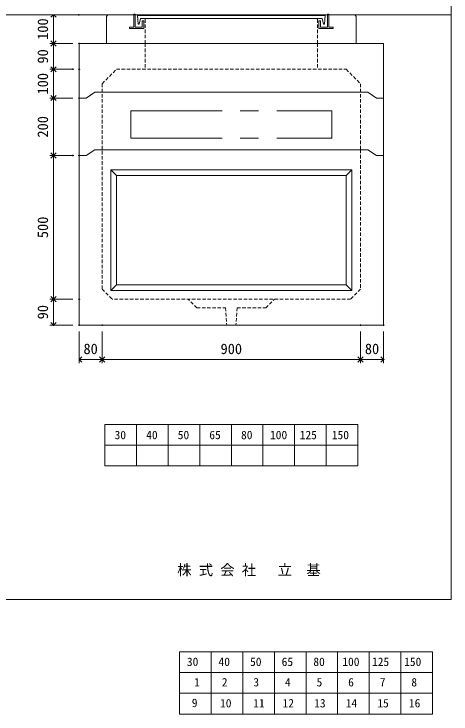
# Model space of a CAD drawing. Units: millimetres, scale not verified. Extents: x -4890 to 4890, y -2536 to 2138.
# Drawn here: x 3368 to 4890, y -2536 to -100 of the extents above; entities that cross this region are included whole.
import ezdxf
from ezdxf.enums import TextEntityAlignment as Align

# ---------------------------------------------------------------- set-up
doc = ezdxf.new("R2010")
doc.units = ezdxf.units.MM
doc.header["$LTSCALE"] = 10
doc.header["$PDMODE"] = 32
doc.header["$PDSIZE"] = 2
doc.linetypes.add('DASHED1', pattern=[1.8, 1.2, -0.6])
doc.linetypes.add('USER2', pattern=[50.8, 31.75, -6.35, 6.35, -6.35])
for name, color, linetype, lineweight in [('0-0_0', 7, 'Continuous', 5), ('0-2_waku', 7, 'Continuous', 18), ('0-3_gaikei', 7, 'Continuous', 18), ('0-4_kakure', 7, 'DASHED1', 5), ('0-5_sunpou', 7, 'Continuous', 5), ('0-9_uchigawa', 6, 'Continuous', 18), ('0-B_futa', 3, 'Continuous', 18), ('0-C_GL', 4, 'Continuous', 18), ('0-E_文字１', 7, 'Continuous', 18), ('1-3_uchigawa2', 6, 'USER2', 18)]:
    doc.layers.add(name, color=color, linetype=linetype, lineweight=lineweight)
doc.layers.add('0-1_Defpoints', color=7, linetype='Continuous')
doc.styles.add('ＭＳ ゴシック', font='')
doc.styles.get('ＭＳ ゴシック').set_extended_font_data('MS Gothic')

# ---------------------------------------------------------------- blocks, each defined once
blk = doc.blocks.new('_Open90')
at = {"layer": '0-5_sunpou'}
blk.add_line((0, 0), (-1, 0), dxfattribs=at)
blk.add_lwpolyline([(-0.5, 0.5), (0, 0), (-0.5, -0.5)], dxfattribs=at)
blk = doc.blocks.new('D103')
at = {"layer": '0-1_Defpoints'}
for p in [(5042.32, 1774.36), (4953, 1274.36), (5042.32, 1274.36)]:
    blk.add_point(p, dxfattribs=at)
at = {"layer": '0-5_sunpou'}
for p, q in [((5020.32, 1774.36), (4940, 1774.36)), ((4953, 1756.36), (4953, 1292.36)), ((5020.32, 1274.36), (4940, 1274.36))]:
    blk.add_line(p, q, dxfattribs=at)
at = {"layer": '0-5_sunpou', "xscale": 18, "yscale": 18}
for p, rotation in [((4953, 1774.36), 90), ((4953, 1274.36), 270)]:
    blk.add_blockref('_Open90', p, dxfattribs=dict(at, rotation=rotation))
at = {"layer": '0-5_sunpou', "style": 'ＭＳ ゴシック'}
blk.add_text('500', height=36.66, rotation=90, dxfattribs=at).set_placement((4945, 1486.86), align=Align.BOTTOM_LEFT)
blk = doc.blocks.new('D104')
at = {"layer": '0-1_Defpoints'}
for p in [(5042.32, 1274.36), (4953, 1184.36), (5042.32, 1184.36)]:
    blk.add_point(p, dxfattribs=at)
at = {"layer": '0-5_sunpou'}
for p, q in [((5020.32, 1274.36), (4940, 1274.36)), ((4953, 1256.36), (4953, 1202.36)), ((5020.32, 1184.36), (4940, 1184.36))]:
    blk.add_line(p, q, dxfattribs=at)
at = {"layer": '0-5_sunpou', "xscale": 18, "yscale": 18}
for p, rotation in [((4953, 1274.36), 90), ((4953, 1184.36), 270)]:
    blk.add_blockref('_Open90', p, dxfattribs=dict(at, rotation=rotation))
at = {"layer": '0-5_sunpou', "style": 'ＭＳ ゴシック'}
blk.add_text('90', height=36.66, rotation=90, dxfattribs=at).set_placement((4945, 1204.36), align=Align.BOTTOM_LEFT)
blk = doc.blocks.new('D105')
at = {"layer": '0-1_Defpoints'}
for p in [(5042.32, 1184.36), (5122.32, 1184.36), (5122.32, 1064.33)]:
    blk.add_point(p, dxfattribs=at)
at = {"layer": '0-5_sunpou'}
for p, q in [((5042.32, 1162.36), (5042.32, 1051.33)), ((5122.32, 1162.36), (5122.32, 1051.33)), ((5060.32, 1064.33), (5104.32, 1064.33))]:
    blk.add_line(p, q, dxfattribs=at)
at = {"layer": '0-5_sunpou', "xscale": 18, "yscale": 18, "rotation": 180}
blk.add_blockref('_Open90', (5042.32, 1064.33), dxfattribs=at)
at = {"layer": '0-5_sunpou', "xscale": 18, "yscale": 18}
blk.add_blockref('_Open90', (5122.32, 1064.33), dxfattribs=at)
at = {"layer": '0-5_sunpou', "style": 'ＭＳ ゴシック'}
blk.add_text('80', height=36.66, dxfattribs=at).set_placement((5057.32, 1072.33), align=Align.BOTTOM_LEFT)
blk = doc.blocks.new('D106')
at = {"layer": '0-1_Defpoints'}
for p in [(5122.32, 1184.36), (6022.32, 1184.36), (6022.32, 1064.33)]:
    blk.add_point(p, dxfattribs=at)
at = {"layer": '0-5_sunpou'}
for p, q in [((5122.32, 1162.36), (5122.32, 1051.33)), ((6022.32, 1162.36), (6022.32, 1051.33)), ((5140.32, 1064.33), (6004.32, 1064.33))]:
    blk.add_line(p, q, dxfattribs=at)
at = {"layer": '0-5_sunpou', "xscale": 18, "yscale": 18, "rotation": 180}
blk.add_blockref('_Open90', (5122.32, 1064.33), dxfattribs=at)
at = {"layer": '0-5_sunpou', "xscale": 18, "yscale": 18}
blk.add_blockref('_Open90', (6022.32, 1064.33), dxfattribs=at)
at = {"layer": '0-5_sunpou', "style": 'ＭＳ ゴシック'}
blk.add_text('900', height=36.66, dxfattribs=at).set_placement((5534.82, 1072.33), align=Align.BOTTOM_LEFT)
blk = doc.blocks.new('D89')
at = {"layer": '0-1_Defpoints'}
for p in [(6022.32, 1184.36), (6102.32, 1184.36), (6102.32, 1064.33)]:
    blk.add_point(p, dxfattribs=at)
at = {"layer": '0-5_sunpou'}
for p, q in [((6022.32, 1162.36), (6022.32, 1051.33)), ((6102.32, 1162.36), (6102.32, 1051.33)), ((6040.32, 1064.33), (6084.32, 1064.33))]:
    blk.add_line(p, q, dxfattribs=at)
at = {"layer": '0-5_sunpou', "xscale": 18, "yscale": 18, "rotation": 180}
blk.add_blockref('_Open90', (6022.32, 1064.33), dxfattribs=at)
at = {"layer": '0-5_sunpou', "xscale": 18, "yscale": 18}
blk.add_blockref('_Open90', (6102.32, 1064.33), dxfattribs=at)
at = {"layer": '0-5_sunpou', "style": 'ＭＳ ゴシック'}
blk.add_text('80', height=36.66, dxfattribs=at).set_placement((6037.32, 1072.33), align=Align.BOTTOM_LEFT)
blk = doc.blocks.new('D90')
at = {"layer": '0-1_Defpoints'}
for p in [(5041.54, 2264.36), (4953, 2164.36), (5042.32, 2164.36)]:
    blk.add_point(p, dxfattribs=at)
at = {"layer": '0-5_sunpou'}
for p, q in [((5019.54, 2264.36), (4940, 2264.36)), ((4953, 2246.36), (4953, 2182.36)), ((5020.32, 2164.36), (4940, 2164.36))]:
    blk.add_line(p, q, dxfattribs=at)
at = {"layer": '0-5_sunpou', "xscale": 18, "yscale": 18}
for p, rotation in [((4953, 2264.36), 90), ((4953, 2164.36), 270)]:
    blk.add_blockref('_Open90', p, dxfattribs=dict(at, rotation=rotation))
at = {"layer": '0-5_sunpou', "style": 'ＭＳ ゴシック'}
blk.add_text('100', height=36.66, rotation=90, dxfattribs=at).set_placement((4945, 2176.86), align=Align.BOTTOM_LEFT)
blk = doc.blocks.new('D91')
at = {"layer": '0-1_Defpoints'}
for p in [(5042.32, 2164.36), (4953, 2074.36), (5042.32, 2074.36)]:
    blk.add_point(p, dxfattribs=at)
at = {"layer": '0-5_sunpou'}
for p, q in [((5020.32, 2164.36), (4940, 2164.36)), ((4953, 2146.36), (4953, 2092.36)), ((5020.32, 2074.36), (4940, 2074.36))]:
    blk.add_line(p, q, dxfattribs=at)
at = {"layer": '0-5_sunpou', "xscale": 18, "yscale": 18}
for p, rotation in [((4953, 2164.36), 90), ((4953, 2074.36), 270)]:
    blk.add_blockref('_Open90', p, dxfattribs=dict(at, rotation=rotation))
at = {"layer": '0-5_sunpou', "style": 'ＭＳ ゴシック'}
blk.add_text('90', height=36.66, rotation=90, dxfattribs=at).set_placement((4945, 2094.36), align=Align.BOTTOM_LEFT)
blk = doc.blocks.new('D92')
at = {"layer": '0-1_Defpoints'}
for p in [(5020.32, 2074.36), (4953, 1974.36), (5042.32, 1974.36)]:
    blk.add_point(p, dxfattribs=at)
at = {"layer": '0-5_sunpou'}
for p, q in [((4998.32, 2074.36), (4940, 2074.36)), ((4953, 2056.36), (4953, 1992.36)), ((5020.32, 1974.36), (4940, 1974.36))]:
    blk.add_line(p, q, dxfattribs=at)
at = {"layer": '0-5_sunpou', "xscale": 18, "yscale": 18}
for p, rotation in [((4953, 2074.36), 90), ((4953, 1974.36), 270)]:
    blk.add_blockref('_Open90', p, dxfattribs=dict(at, rotation=rotation))
at = {"layer": '0-5_sunpou', "style": 'ＭＳ ゴシック'}
blk.add_text('100', height=36.66, rotation=90, dxfattribs=at).set_placement((4945, 1986.86), align=Align.BOTTOM_LEFT)
blk = doc.blocks.new('D93')
at = {"layer": '0-1_Defpoints'}
for p in [(5042.32, 1974.36), (4953, 1774.36), (5020.32, 1774.36)]:
    blk.add_point(p, dxfattribs=at)
at = {"layer": '0-5_sunpou'}
for p, q in [((5020.32, 1974.36), (4940, 1974.36)), ((4953, 1956.36), (4953, 1792.36)), ((4998.32, 1774.36), (4940, 1774.36))]:
    blk.add_line(p, q, dxfattribs=at)
at = {"layer": '0-5_sunpou', "xscale": 18, "yscale": 18}
for p, rotation in [((4953, 1974.36), 90), ((4953, 1774.36), 270)]:
    blk.add_blockref('_Open90', p, dxfattribs=dict(at, rotation=rotation))
at = {"layer": '0-5_sunpou', "style": 'ＭＳ ゴシック'}
blk.add_text('200', height=36.66, rotation=90, dxfattribs=at).set_placement((4945, 1836.86), align=Align.BOTTOM_LEFT)

msp = doc.modelspace()

# ---------------------------------------------------------------- linework, layer by layer
at = {"layer": '0-0_0'}
for p, q in [((3945.07, -2319.77), (3945.07, -2463.77)), ((3945.07, -2319.77), (3945.07, -2463.77)), ((3945.07, -2319.77), (3945.07, -2463.77)), ((3945.07, -2319.77), (3945.07, -2463.77)), ((3945.07, -2319.77), (4825.07, -2319.77)), ((3945.07, -2319.77), (3945.07, -2463.77)), ((3945.07, -2319.77), (3945.07, -2463.77)), ((3945.07, -2319.77), (3945.07, -2463.77)), ((3945.07, -2319.77), (3945.07, -2463.77)), ((3945.07, -2319.77), (4825.07, -2319.77)), ((4055.07, -2319.77), (4055.07, -2463.77)), ((4055.07, -2319.77), (4055.07, -2463.77)), ((4165.07, -2319.77), (4165.07, -2463.77)), ((4165.07, -2319.77), (4165.07, -2463.77)), ((4165.07, -2319.77), (4165.07, -2463.77)), ((4165.07, -2319.77), (4165.07, -2463.77)), ((4275.07, -2319.77), (4275.07, -2463.77)), ((4275.07, -2319.77), (4275.07, -2463.77)), ((4385.07, -2319.77), (4385.07, -2463.77)), ((4385.07, -2319.77), (4385.07, -2463.77)), ((4495.07, -2319.77), (4495.07, -2463.77)), ((4495.07, -2319.77), (4495.07, -2463.77)), ((4605.07, -2319.77), (4605.07, -2463.77)), ((4605.07, -2319.77), (4605.07, -2463.77)), ((4715.07, -2319.77), (4715.07, -2463.77)), ((4715.07, -2319.77), (4715.07, -2463.77)), ((4825.07, -2319.77), (4825.07, -2463.77)), ((4825.07, -2319.77), (4825.07, -2463.77)), ((3945.07, -2391.77), (4825.07, -2391.77)), ((3945.07, -2391.77), (4825.07, -2391.77)), ((3945.07, -2463.77), (4825.07, -2463.77)), ((3945.07, -2463.77), (4825.07, -2463.77)), ((3945.07, -2463.77), (3945.07, -2535.77)), ((3945.07, -2463.77), (3945.07, -2535.77)), ((3945.07, -2463.77), (3945.07, -2535.77)), ((3945.07, -2463.77), (3945.07, -2535.77)), ((3945.07, -2463.77), (4825.07, -2463.77)), ((3945.07, -2463.77), (3945.07, -2535.77)), ((3945.07, -2463.77), (3945.07, -2535.77)), ((3945.07, -2463.77), (3945.07, -2535.77)), ((3945.07, -2463.77), (3945.07, -2535.77)), ((3945.07, -2463.77), (4825.07, -2463.77)), ((4055.07, -2463.77), (4055.07, -2535.77)), ((4055.07, -2463.77), (4055.07, -2535.77)), ((4165.07, -2463.77), (4165.07, -2535.77)), ((4165.07, -2463.77), (4165.07, -2535.77)), ((4165.07, -2463.77), (4165.07, -2535.77)), ((4165.07, -2463.77), (4165.07, -2535.77)), ((4275.07, -2463.77), (4275.07, -2535.77)), ((4275.07, -2463.77), (4275.07, -2535.77)), ((4385.07, -2463.77), (4385.07, -2535.77)), ((4385.07, -2463.77), (4385.07, -2535.77)), ((4495.07, -2463.77), (4495.07, -2535.77)), ((4495.07, -2463.77), (4495.07, -2535.77)), ((4605.07, -2463.77), (4605.07, -2535.77)), ((4605.07, -2463.77), (4605.07, -2535.77)), ((4715.07, -2463.77), (4715.07, -2535.77)), ((4715.07, -2463.77), (4715.07, -2535.77)), ((4825.07, -2463.77), (4825.07, -2535.77)), ((4825.07, -2463.77), (4825.07, -2535.77)), ((3945.07, -2535.77), (4825.07, -2535.77)), ((3945.07, -2535.77), (4825.07, -2535.77))]:
    msp.add_line(p, q, dxfattribs=at)
at = {"layer": '0-2_waku'}
for p, q in [((3685.01, -1528.38), (3685.01, -1672.38)), ((3685.01, -1528.38), (3685.01, -1672.38)), ((3685.01, -1528.38), (3685.01, -1672.38)), ((3685.01, -1528.38), (3685.01, -1672.38)), ((3685.01, -1528.38), (4565.01, -1528.38)), ((3795.01, -1528.38), (3795.01, -1672.38)), ((3905.01, -1528.38), (3905.01, -1672.38)), ((3905.01, -1528.38), (3905.01, -1672.38)), ((4015.01, -1528.38), (4015.01, -1672.38)), ((4125.01, -1528.38), (4125.01, -1672.38)), ((4235.01, -1528.38), (4235.01, -1672.38)), ((4345.01, -1528.38), (4345.01, -1672.38)), ((4455.01, -1528.38), (4455.01, -1672.38)), ((4565.01, -1528.38), (4565.01, -1672.38)), ((3685.01, -1600.38), (4565.01, -1600.38)), ((3685.01, -1672.38), (4565.01, -1672.38)), ((-1229.99, -2137.38), (4890.01, -2137.38)), ((-1229.99, -2137.38), (4890.01, -2137.38))]:
    msp.add_line(p, q, dxfattribs=at)
msp.add_lwpolyline([(-1229.99, 2137.62), (4890.01, 2137.62), (4890.01, -2137.38)], dxfattribs=at)
at = {"layer": '0-3_gaikei'}
for p, q in [((3690.01, -202.38), (3690.01, -112.38)), ((3700.01, -102.38), (3785.01, -102.38)), ((4465.01, -102.38), (4550.01, -102.38)), ((4560.01, -202.38), (4560.01, -112.38)), ((3595.01, -202.38), (4655.01, -202.38)), ((3595.01, -1182.38), (3595.01, -202.38)), ((3690.01, -202.38), (3800.01, -202.38)), ((3690.01, -202.38), (3800.01, -202.38)), ((3690.01, -202.38), (3800.01, -202.38)), ((3725.01, -202.38), (4525.01, -202.38)), ((3725.01, -202.38), (4525.01, -202.38)), ((4560.01, -202.38), (4450.01, -202.38)), ((4560.01, -202.38), (4450.01, -202.38)), ((4655.01, -1182.38), (4655.01, -202.38)), ((3620.01, -392.38), (3650.01, -372.38)), ((3650.01, -372.38), (4600.01, -372.38)), ((4600.01, -372.38), (4630.01, -392.38)), ((3620.01, -392.38), (3595.01, -392.38)), ((4630.01, -392.38), (4655.01, -392.38)), ((3620.01, -592.38), (3650.01, -572.38)), ((3650.01, -572.38), (4600.01, -572.38)), ((4600.01, -572.38), (4630.01, -592.38)), ((3620.01, -592.38), (3595.01, -592.38)), ((4630.01, -592.38), (4655.01, -592.38)), ((4655.01, -1182.38), (3595.01, -1182.38))]:
    msp.add_line(p, q, dxfattribs=at)
for centre, radius, start, end in [((3699.43, -111.8), 9.44, 86.47383, 183.52617), ((4550.34, -112.05), 9.68, 358.04251, 91.95749)]:
    msp.add_arc(centre, radius, start, end, dxfattribs=at)
at = {"layer": '0-4_kakure'}
for p, q in [((3825.01, -202.38), (3825.01, -115.88)), ((4425.01, -202.38), (4425.01, -115.88)), ((4425.01, -202.38), (4425.01, -117.88)), ((3825.01, -202.38), (3825.01, -292.38)), ((4425.01, -202.38), (4425.01, -292.38)), ((3675.01, -342.38), (3725.01, -292.38)), ((3725.01, -292.38), (4525.01, -292.38)), ((3725.01, -292.38), (4525.01, -292.38)), ((4525.01, -292.38), (4575.01, -342.38)), ((3675.01, -342.38), (3675.01, -1057.38)), ((4575.01, -342.38), (4575.01, -572.38)), ((4575.01, -572.38), (4575.01, -1057.38)), ((3675.01, -1057.38), (3710.01, -1092.38)), ((4575.01, -1057.38), (4540.01, -1092.38)), ((4540.01, -1092.38), (3710.01, -1092.38)), ((4005.01, -1122.38), (3975.01, -1092.38)), ((4245.01, -1122.38), (4275.01, -1092.38)), ((4005.01, -1122.38), (4105.01, -1122.38)), ((4105.01, -1122.38), (4109.01, -1182.38)), ((4145.01, -1122.38), (4141.01, -1182.38)), ((4145.01, -1122.38), (4245.01, -1122.38))]:
    msp.add_line(p, q, dxfattribs=at)
at = {"layer": '0-9_uchigawa'}
for p, q in [((3705.01, -642.38), (3705.01, -1062.38)), ((3705.01, -642.38), (4125.01, -642.38)), ((3705.01, -642.38), (3725.01, -662.38)), ((4125.01, -642.38), (4545.01, -642.38)), ((4125.01, -642.38), (4545.01, -642.38)), ((4545.01, -642.38), (4525.01, -662.38)), ((4545.01, -642.38), (4545.01, -1062.38)), ((3725.01, -662.38), (3725.01, -1042.38)), ((3725.01, -662.38), (4125.01, -662.38)), ((3725.01, -662.38), (4125.01, -662.38)), ((4125.01, -662.38), (4525.01, -662.38)), ((4525.01, -662.38), (4525.01, -1042.38)), ((3725.01, -1042.38), (3705.01, -1062.38)), ((3725.01, -1042.38), (4125.01, -1042.38)), ((4125.01, -1042.38), (4525.01, -1042.38)), ((4525.01, -1042.38), (4545.01, -1062.38)), ((3705.01, -1062.38), (4125.01, -1062.38)), ((4125.01, -1062.38), (4545.01, -1062.38))]:
    msp.add_line(p, q, dxfattribs=at)
at = {"layer": '0-B_futa'}
for p, q in [((3785.01, -102.38), (3785.01, -145.38)), ((3787.01, -100.38), (3790.01, -100.38)), ((3790.01, -100.38), (3790.01, -145.38)), ((3797.82, -104.88), (4452.15, -104.88)), ((3797.82, -104.88), (3800.31, -134.88)), ((3808.34, -115.88), (3804.02, -134.88)), ((3808.34, -115.88), (4441.68, -115.88)), ((4441.68, -115.88), (4445.99, -134.88)), ((4452.15, -104.88), (4449.9, -134.88)), ((4460.01, -100.38), (4460.01, -145.38)), ((4460.01, -100.38), (4463.01, -100.38)), ((4465.01, -102.38), (4465.01, -145.38)), ((3772.01, -145.38), (3785.01, -145.38)), ((3790.01, -145.38), (3815.01, -145.38)), ((3800.31, -134.88), (3804.02, -134.88)), ((3815.01, -125.38), (3815.01, -145.38)), ((3817.01, -123.38), (3818.01, -123.38)), ((3820.01, -125.38), (3820.01, -150.38)), ((4430.01, -125.38), (4430.01, -150.38)), ((4433.01, -123.38), (4432.01, -123.38)), ((4435.01, -125.38), (4435.01, -145.38)), ((4460.01, -145.38), (4435.01, -145.38)), ((4449.9, -134.88), (4445.99, -134.88)), ((4478.01, -145.38), (4465.01, -145.38)), ((3770.01, -147.38), (3770.01, -148.38)), ((3820.01, -150.38), (3772.01, -150.38)), ((4430.01, -150.38), (4478.01, -150.38)), ((4480.01, -147.38), (4480.01, -148.38))]:
    msp.add_line(p, q, dxfattribs=at)
for centre, start, end in [((3787.01, -102.38), 90, 180), ((4463.01, -102.38), 0, 90), ((3772.01, -147.38), 90, 180), ((3817.01, -125.38), 90, 180), ((3818.01, -125.38), 0, 90), ((4432.01, -125.38), 90, 180), ((4433.01, -125.38), 0, 90), ((4478.01, -147.38), 0, 90), ((3772.01, -148.38), 180, 270), ((4478.01, -148.38), 270, 0)]:
    msp.add_arc(centre, 2, start, end, dxfattribs=at)
at = {"layer": '0-C_GL'}
msp.add_line((-1229.99, -102.38), (4890.01, -102.38), dxfattribs=at)
at = {"layer": '1-3_uchigawa2'}
for p, q in [((3775.01, -437.38), (3775.01, -532.38)), ((3775.01, -437.38), (4475.01, -437.38)), ((4475.01, -437.38), (4475.01, -532.38)), ((3775.01, -532.38), (4475.01, -532.38))]:
    msp.add_line(p, q, dxfattribs=at)

# ---------------------------------------------------------------- block references
at = {"layer": '0-5_sunpou'}
for name in ['D90', 'D91', 'D92', 'D93', 'D103', 'D104', 'D105', 'D106', 'D89']:
    msp.add_blockref(name, (-1447.31, -2366.74), dxfattribs=at)

# ---------------------------------------------------------------- texts
at = {"layer": '0-0_0', "style": 'ＭＳ ゴシック'}
for s, p in [('30', (3970.22, -2377.58)), ('30', (3970.22, -2377.58)), ('40', (4080.22, -2377.58)), ('40', (4080.22, -2377.58)), ('50', (4190.22, -2377.58)), ('50', (4190.22, -2377.58)), ('65', (4300.22, -2377.58)), ('65', (4300.22, -2377.58)), ('80', (4410.63, -2377.58)), ('80', (4410.63, -2377.58)), ('100', (4511.51, -2377.58)), ('100', (4511.51, -2377.58)), ('125', (4614.89, -2377.58)), ('125', (4614.89, -2377.58)), ('150', (4726.66, -2377.58)), ('150', (4726.66, -2377.58)), ('1', (3995.37, -2448.62)), ('2', (4091.81, -2448.62)), ('3', (4201.81, -2448.62)), ('4', (4311.81, -2448.62)), ('5', (4421.81, -2448.62)), ('6', (4531.81, -2448.62)), ('7', (4641.81, -2448.62)), ('8', (4751.81, -2448.62)), ('9', (3987.3, -2520.62)), ('10', (4085.72, -2521.58)), ('11', (4201.22, -2521.58)), ('12', (4303.43, -2521.58)), ('13', (4413.43, -2521.58)), ('14', (4523.43, -2521.58)), ('15', (4633.43, -2521.58)), ('16', (4743.43, -2521.58))]:
    msp.add_text(s, height=29.33, dxfattribs=at).set_placement(p, align=Align.BOTTOM_LEFT)
at = {"layer": '0-E_文字１', "style": 'ＭＳ ゴシック'}
for s, height, p in [('30', 29.33, (3718.38, -1588.25)), ('40', 29.33, (3828.38, -1588.25)), ('50', 29.33, (3938.38, -1588.25)), ('65', 29.33, (4048.38, -1588.25)), ('80', 29.33, (4158.79, -1588.25)), ('100', 29.33, (4259.66, -1588.25)), ('125', 29.33, (4363.05, -1588.25)), ('150', 29.33, (4474.81, -1588.25)), ('株 式 会 社 \u3000立\u3000基', 36.66, (3936.54, -2063.74))]:
    msp.add_text(s, height=height, dxfattribs=at).set_placement(p, align=Align.BOTTOM_LEFT)

doc.saveas('drawing.dxf')
